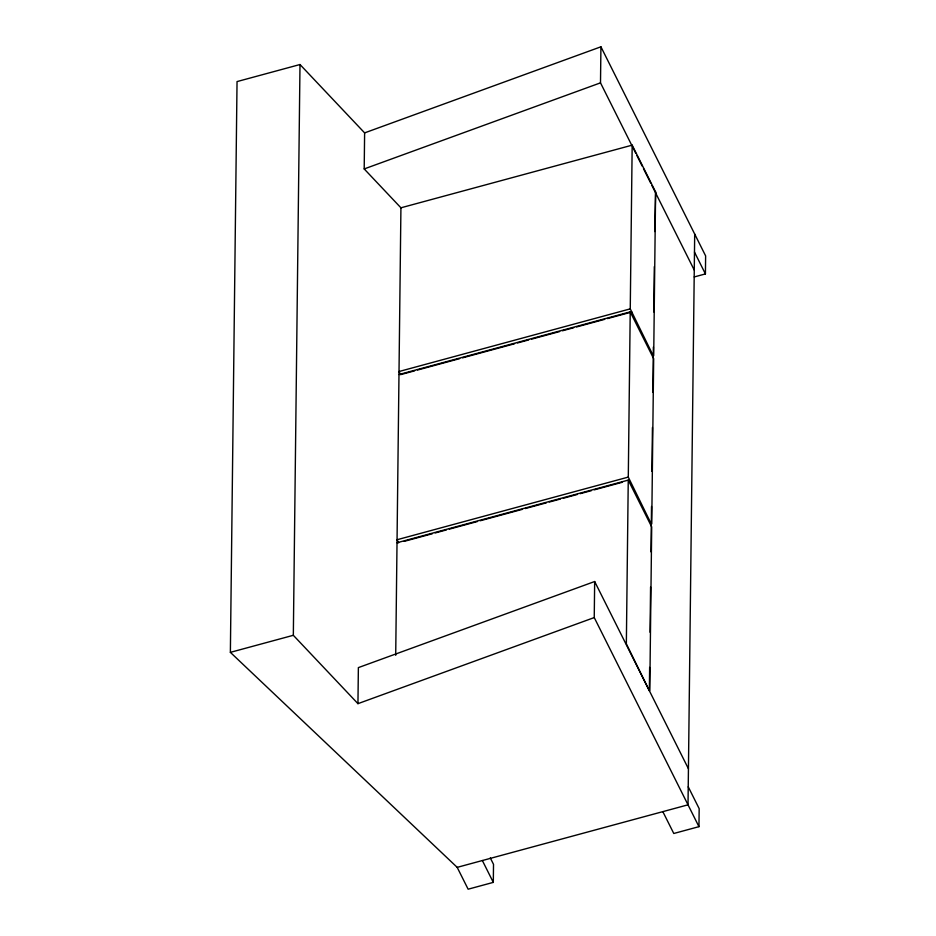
<?xml version="1.0" encoding="UTF-8"?>
<svg xmlns="http://www.w3.org/2000/svg" width="936" height="936" viewBox="0 0 936 936"><rect width="100%" height="100%" fill="white"/><g stroke="black" fill="none" stroke-linecap="round" stroke-linejoin="round"><path stroke-width="1.4" d="M490.3 857.926L493.518 864.349L493.307 882.379L468.129 889.2L457.189 867.356L230.373 652.357L237.042 81.584L300 64.525L364.619 132.889L364.198 168.936L400.924 207.804L395.706 655.305M357.95 703.661L358.371 667.614L594.664 581.525L594.243 617.573L357.95 703.661L293.331 635.298L300 64.525M631.753 145.267L600.502 82.848L600.924 46.8L364.619 132.889M649.642 667.368L649.362 690.756L626.348 643.828L628.255 480.11L397.016 542.751M651.316 524.031L628.29 477.103L630.22 311.875L398.982 374.529M653.281 355.797L630.256 308.868L632.174 145.15L400.924 207.804M650.052 632.28L650.578 586.966M650.988 551.877L651.526 506.481M651.936 471.393L652.439 427.518M652.848 392.43L653.387 347.022M653.796 311.945L654.322 266.631M654.732 231.543L655.61 191.962L632.174 145.15M649.783 690.639L651.702 526.921L628.255 480.11M651.737 523.914L653.667 358.687L630.22 311.875M653.702 355.68L655.61 191.962M694.688 234.047L688.018 804.82L457.189 867.356M662.84 811.641L673.78 833.485L698.958 826.663L699.169 808.645L688.229 786.802M694.22 276.951L705.416 273.92L705.627 255.891L600.924 46.8M364.198 168.936L600.502 82.848M630.256 308.868L399.017 371.522L400.585 374.646L414.66 370.831M417.468 370.059L459.693 358.628M462.513 357.856L514.601 343.758M517.409 342.985L528.676 339.943M531.484 339.171L559.634 331.555M562.454 330.782L573.721 327.74M576.529 326.968L604.679 319.34M607.499 318.579L631.823 311.992M628.29 477.103L397.051 539.744L398.619 542.868M404.247 541.347L432.397 533.719M435.217 532.958L446.472 529.905M449.292 529.144L477.442 521.516M480.25 520.755L522.487 509.313M525.295 508.552L546.413 502.831M549.233 502.059L560.488 499.017M563.308 498.256L577.383 494.442M580.191 493.67L591.458 490.628M594.266 489.856L622.428 482.239M230.373 652.357L293.331 635.298M694.477 252.076L705.416 273.92M632.408 146.566L635.661 153.071M636.96 155.668L642.166 166.07M643.477 168.667L650.637 182.976M651.936 185.574L694.266 270.094M594.664 581.525L688.44 768.772M594.243 617.573L698.958 826.663M482.368 860.535L493.307 882.379"/></g></svg>
